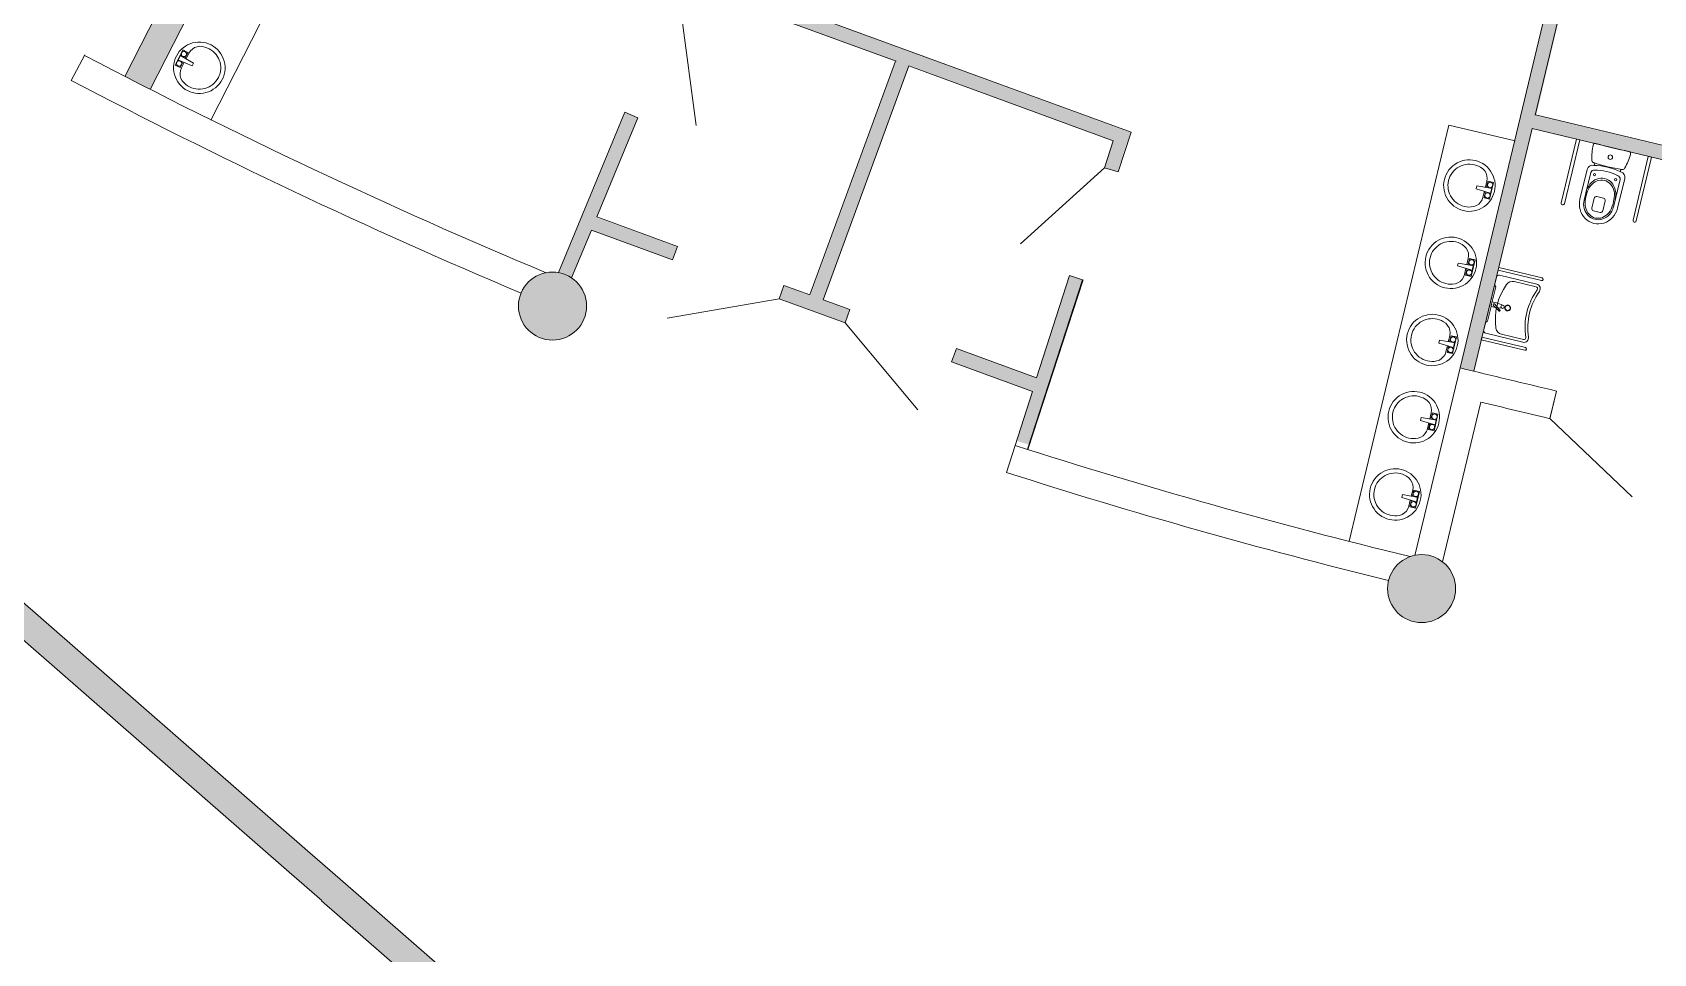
# Model space of a CAD drawing. Header units: millimetres. Extents: x 72919 to 485785, y -53256 to 338519.
# Drawn here: x 197379 to 211670, y 51275 to 59395 of the extents above; entities that cross this region are included whole.
import ezdxf

# ---------------------------------------------------------------- set-up
doc = ezdxf.new("R2010")
doc.units = ezdxf.units.MM
doc.linetypes.add('CONTI', pattern=[0])
doc.layers.add('1', color=7, linetype='Continuous')
for name, color, linetype, lineweight in [('door', 177, 'Continuous', 9), ('equipments', 137, 'CONTI', 20), ('wall', 5, 'Continuous', 40)]:
    doc.layers.add(name, color=color, linetype=linetype, lineweight=lineweight)

# ---------------------------------------------------------------- blocks, each defined once
blk = doc.blocks.new('лоплпр')
at = {"lineweight": 5}
for p, q in [((641136, -528856), (641136, -528587)), ((641174, -528856), (641174, -528607)), ((641439, -528856), (641439, -528607)), ((641477, -528856), (641477, -528587)), ((641184, -528841), (641184, -528792)), ((641256, -528820), (641256, -528909)), ((641276, -528800), (641336, -528800)), ((641356, -528820), (641356, -528909)), ((641429, -528841), (641429, -528792)), ((641276, -528929), (641336, -528929))]:
    blk.add_line(p, q, dxfattribs=at)
for centre, radius in [((641310, -528435), 20), ((641210, -528616), 10), ((641403, -528616), 10)]:
    blk.add_circle(centre, radius, dxfattribs=at)
for centre, radius, start, end in [((641157, -528366), 20, 90, 180), ((641680, -528349), 543, 181.7952, 195.6972), ((641307, -525173), 3177, 267.2936, 272.7064), ((641457, -528366), 20, 360, 90), ((640934, -528349), 543, 344.3028, 358.2048), ((641184, -528587), 47.9, 90, 180), ((641181, -528493), 23.8, 188.4665, 261.5335), ((641204, -528607), 30, 90, 180), ((641307, -527206), 1316, 264.3322, 275.6678), ((641179, -528528), 12.2, 294.6125, 97.3648), ((641307, -529094), 568, 77.4826, 102.5151), ((641306, -528972), 408, 75.0887, 104.9113), ((641409, -528607), 30, 360, 90), ((641436, -528529), 12.3, 83.2271, 242.2728), ((641429, -528587), 47.9, 360, 89.1847), ((641434, -528493), 23.8, 278.4665, 351.5335), ((641276, -528820), 20, 90, 180), ((641276, -528909), 20, 180, 270), ((641336, -528820), 20, 360, 90), ((641336, -528909), 20, 270, 360)]:
    blk.add_arc(centre, radius, start, end, dxfattribs=at)
for centre, major_axis, ratio, start_param, end_param in [((641306, -528787), (0, 158), 0.838996, 4.712389, 7.853982), ((641306, -528792), (0, 146), 0.838114, 4.712389, 7.853982), ((641306, -528856), (0, 180), 0.945693, 1.570796, 4.712389), ((641306, -528856), (0, 143), 0.925942, 1.570796, 4.712389), ((641306, -528841), (0, 146), 0.838114, 1.570796, 4.712389), ((641306, -528787), (-40, 148), 0.876351, 4.481722, 4.481728), ((641306, -528787), (-40, 148), 0.876351, 4.481722, 4.481728)]:
    blk.add_ellipse(centre, major_axis=major_axis, ratio=ratio, start_param=start_param, end_param=end_param, dxfattribs=at)
blk = doc.blocks.new('ggh')
at = {"layer": 'equipments'}
for p, q in [((461606, -1989394), (462184, -1989394)), ((461606, -1989394), (461606, -1989424)), ((461606, -1989424), (462184, -1989424)), ((461606, -1990046), (462184, -1990046)), ((461606, -1990046), (461606, -1990076)), ((461606, -1990076), (462184, -1990076))]:
    blk.add_line(p, q, dxfattribs=at)
for centre in [(462184, -1989409), (462184, -1990061)]:
    blk.add_arc(centre, 15, 269.9956, 89.9958, dxfattribs=at)
at = {"layer": 'equipments', "extrusion": (-1.58688e-19, -9.13867e-20, -1), "xscale": -1, "zscale": -1, "rotation": 270.061077553257}
blk.add_blockref('лоплпр', (67427, -2630494), dxfattribs=at)
blk = doc.blocks.new('sssw')
at = {"layer": 'equipments'}
for p, q in [((462962, -1992339), (462962, -1991902)), ((462976, -1991889), (462976, -1991889)), ((462989, -1992339), (462989, -1991902)), ((463034, -1992312), (463034, -1991938)), ((463061, -1992159), (463061, -1991938)), ((463592, -1992159), (463592, -1991938)), ((463619, -1992312), (463619, -1991938)), ((463664, -1992339), (463664, -1991902)), ((463678, -1991889), (463678, -1991889)), ((463691, -1992339), (463691, -1991902)), ((463154, -1992323), (463137, -1992339)), ((463302, -1992323), (463154, -1992323)), ((463327, -1992323), (463302, -1992323)), ((463303, -1992279), (463311, -1992212)), ((463303, -1992323), (463303, -1992279)), ((463319, -1992294), (463367, -1992230)), ((463327, -1992323), (463351, -1992323)), ((463334, -1992304), (463376, -1992236)), ((463352, -1992279), (463343, -1992212)), ((463351, -1992323), (463500, -1992323)), ((463352, -1992323), (463352, -1992279)), ((463500, -1992323), (463517, -1992339)), ((462962, -1992339), (462989, -1992339)), ((463061, -1992339), (463592, -1992339)), ((463664, -1992339), (463691, -1992339))]:
    blk.add_line(p, q, dxfattribs=at)
blk.add_circle((463327, -1992212), 16, dxfattribs=at)
for centre, radius, start, end in [((462976, -1991902), 13.5, 89.9968, 179.9968), ((462976, -1991902), 13.5, 359.9968, 89.9968), ((463079, -1991938), 45, 67.9129, 179.9968), ((463079, -1991938), 18, 67.9129, 179.9968), ((463327, -1991328), 640, 247.9129, 292.0816), ((463327, -1991328), 613, 247.9129, 292.0816), ((463574, -1991938), 45, 359.9968, 112.0816), ((463574, -1991938), 18, 359.9968, 112.0816), ((463678, -1991902), 13.5, 89.9986, 179.9986), ((463678, -1991902), 13.5, 359.9986, 89.9986), ((463133, -1992159), 72, 179.9968, 248.3403), ((463327, -1992161), 28.8, 89.9973, 269.9973), ((463327, -1992161), 24.3, 89.9973, 269.9973), ((463327, -1992161), 28.8, 269.9973, 89.9973), ((463327, -1992161), 24.3, 269.9973, 89.9973), ((463520, -1992159), 72, 291.6533, 359.9968), ((463061, -1992312), 27, 179.9968, 269.9973), ((463327, -1991672), 596, 248.3403, 291.6533), ((463327, -1992299), 9.04, 135.0691, 336.5993), ((463371, -1992233), 5.4, 325.4917, 146.2756), ((463592, -1992312), 27, 269.9973, 359.9968)]:
    blk.add_arc(centre, radius, start, end, dxfattribs=at)
blk = doc.blocks.new('су мгн и р')
at = {"layer": 'equipments', "xscale": -1}
blk.add_blockref('ggh', (-3105578, 611029), dxfattribs=at)
at = {"layer": 'equipments', "xscale": -0.9, "yscale": 0.9, "zscale": 0.9}
blk.add_blockref('sssw', (-3151778, 413656), dxfattribs=at)
blk = doc.blocks.new('U2B-U116')
at = {"lineweight": 0, "ltscale": 10, "flags": 128}
for points in [[(1.38, 1.82), (1.18, 1.96), (0.97, 2.07), (0.75, 2.16), (0.52, 2.23), (0.28, 2.27), (0.04, 2.29), (-0.2, 2.28), (-0.44, 2.24), (-0.67, 2.19), (-0.89, 2.1), (-1.11, 2), (-1.31, 1.87), (-1.5, 1.73), (-1.67, 1.56), (-1.82, 1.38), (-1.96, 1.18), (-2.07, 0.97), (-2.16, 0.75), (-2.23, 0.52), (-2.27, 0.28), (-2.29, 0.04), (-2.28, -0.2), (-2.24, -0.44), (-2.19, -0.67), (-2.1, -0.89), (-2, -1.11), (-1.87, -1.31), (-1.73, -1.5), (-1.56, -1.67), (-1.38, -1.82), (-1.18, -1.96), (-0.97, -2.07), (-0.75, -2.16), (-0.52, -2.23), (-0.28, -2.27), (-0.04, -2.29), (0.2, -2.28), (0.44, -2.24), (0.67, -2.19), (0.89, -2.1), (1.11, -2), (1.31, -1.87), (1.5, -1.73), (1.67, -1.56), (1.82, -1.38), (1.96, -1.18), (2.07, -0.97), (2.16, -0.75), (2.23, -0.52), (2.27, -0.28), (2.29, -0.04), (2.28, 0.2), (2.24, 0.44), (2.19, 0.67), (2.1, 0.89), (2, 1.11), (1.87, 1.31), (1.73, 1.5), (1.56, 1.67), (1.38, 1.82)], [(0.99, -1.64), (0.95, -1.61), (0.93, -1.56), (0.91, -1.52), (0.9, -1.47), (0.9, -1.42), (0.91, -1.37), (0.93, -1.33), (0.96, -1.29), (1, -1.25), (1.04, -1.23), (1.09, -1.22), (1.14, -1.21), (1.19, -1.22), (1.23, -1.23), (1.28, -1.26), (1.31, -1.29), (1.34, -1.33), (1.36, -1.38), (1.37, -1.43), (1.37, -1.48), (1.36, -1.53), (1.34, -1.57), (1.31, -1.61), (1.27, -1.64), (1.23, -1.67), (1.18, -1.68), (1.13, -1.69), (1.08, -1.68), (1.03, -1.66), (0.99, -1.64)], [(1.85, -0.5), (1.81, -0.48), (1.76, -0.46), (1.71, -0.45), (1.66, -0.46), (1.61, -0.47), (1.57, -0.5), (1.53, -0.53), (1.5, -0.57), (1.48, -0.61), (1.47, -0.66), (1.47, -0.71), (1.48, -0.76), (1.5, -0.81), (1.52, -0.85), (1.56, -0.88), (1.6, -0.91), (1.65, -0.92), (1.7, -0.93), (1.75, -0.93), (1.8, -0.91), (1.84, -0.89), (1.88, -0.85), (1.91, -0.82), (1.93, -0.77), (1.94, -0.72), (1.94, -0.67), (1.93, -0.62), (1.91, -0.58), (1.88, -0.54), (1.85, -0.5)]]:
    blk.add_lwpolyline(points, close=True, dxfattribs=at)
for points in [[(-1.39, 1.3), (-1.25, 1.44), (-1.09, 1.56), (-0.92, 1.67), (-0.74, 1.75), (-0.56, 1.82), (-0.36, 1.87), (-0.17, 1.9), (0.03, 1.9), (0.23, 1.89), (0.43, 1.86), (0.62, 1.8), (0.81, 1.73), (0.98, 1.63), (1.15, 1.52), (1.3, 1.39), (1.44, 1.25)], [(-1.63, 0.98), (-1.73, 0.81), (-1.8, 0.62), (-1.86, 0.43), (-1.89, 0.23), (-1.9, 0.03), (-1.9, -0.17), (-1.87, -0.36), (-1.82, -0.56), (-1.75, -0.74), (-1.67, -0.92), (-1.56, -1.09), (-1.44, -1.25), (-1.3, -1.39), (-1.15, -1.52), (-0.98, -1.63), (-0.81, -1.73)], [(-1.52, 1.15), (-1.63, 0.98)], [(-1.52, 1.15), (-1.39, 1.3)], [(1.44, 1.25), (1.56, 1.09), (1.69, 0.88), (1.77, 0.65), (1.8, 0.41), (1.77, 0.17), (1.7, -0.06), (1.57, -0.27), (1.24, -0.71)], [(-0.81, -1.73), (-0.62, -1.8), (-0.39, -1.87), (-0.14, -1.88), (0.1, -1.84), (0.32, -1.75), (0.52, -1.62), (0.69, -1.44), (1.02, -1)], [(0.43, -0.49), (0.59, -0.28)], [(1.37, -1.3), (0.43, -0.49)], [(1.62, -0.96), (0.59, -0.28)], [(1.16, -1.83), (0.76, -1.53), (1.1, -1.07)], [(1.16, -1.83), (2.08, -0.62)], [(2.08, -0.62), (1.68, -0.31), (1.33, -0.77)], [(1.37, -1.3), (1.46, -1.37), (1.72, -1.03)], [(1.62, -0.96), (1.72, -1.03)]]:
    blk.add_lwpolyline(points, dxfattribs=at)
blk = doc.blocks.new('U2B-U122')
at = {"lineweight": 0, "ltscale": 10, "flags": 128}
for points in [[(1.38, 1.82), (1.18, 1.96), (0.97, 2.07), (0.75, 2.16), (0.52, 2.23), (0.28, 2.27), (0.04, 2.29), (-0.2, 2.28), (-0.44, 2.24), (-0.67, 2.19), (-0.89, 2.1), (-1.11, 2), (-1.31, 1.87), (-1.5, 1.73), (-1.67, 1.56), (-1.82, 1.38), (-1.96, 1.18), (-2.07, 0.97), (-2.16, 0.75), (-2.23, 0.52), (-2.27, 0.28), (-2.29, 0.04), (-2.28, -0.2), (-2.24, -0.44), (-2.19, -0.67), (-2.1, -0.89), (-2, -1.11), (-1.87, -1.31), (-1.73, -1.5), (-1.56, -1.67), (-1.38, -1.82), (-1.18, -1.96), (-0.97, -2.07), (-0.75, -2.16), (-0.52, -2.23), (-0.28, -2.27), (-0.04, -2.29), (0.2, -2.28), (0.44, -2.24), (0.67, -2.19), (0.89, -2.1), (1.11, -2), (1.31, -1.87), (1.5, -1.73), (1.67, -1.56), (1.82, -1.38), (1.96, -1.18), (2.07, -0.97), (2.16, -0.75), (2.23, -0.52), (2.27, -0.28), (2.29, -0.04), (2.28, 0.2), (2.24, 0.44), (2.19, 0.67), (2.1, 0.89), (2, 1.11), (1.87, 1.31), (1.73, 1.5), (1.56, 1.67), (1.38, 1.82)], [(0.99, -1.64), (0.95, -1.61), (0.93, -1.56), (0.91, -1.52), (0.9, -1.47), (0.9, -1.42), (0.91, -1.37), (0.93, -1.33), (0.96, -1.29), (1, -1.25), (1.04, -1.23), (1.09, -1.22), (1.14, -1.21), (1.19, -1.22), (1.23, -1.23), (1.28, -1.26), (1.31, -1.29), (1.34, -1.33), (1.36, -1.38), (1.37, -1.43), (1.37, -1.48), (1.36, -1.53), (1.34, -1.57), (1.31, -1.61), (1.27, -1.64), (1.23, -1.67), (1.18, -1.68), (1.13, -1.69), (1.08, -1.68), (1.03, -1.66), (0.99, -1.64)], [(1.85, -0.5), (1.81, -0.48), (1.76, -0.46), (1.71, -0.45), (1.66, -0.46), (1.61, -0.47), (1.57, -0.5), (1.53, -0.53), (1.5, -0.57), (1.48, -0.61), (1.47, -0.66), (1.47, -0.71), (1.48, -0.76), (1.5, -0.81), (1.52, -0.85), (1.56, -0.88), (1.6, -0.91), (1.65, -0.92), (1.7, -0.93), (1.75, -0.93), (1.8, -0.91), (1.84, -0.89), (1.88, -0.85), (1.91, -0.82), (1.93, -0.77), (1.94, -0.72), (1.94, -0.67), (1.93, -0.62), (1.91, -0.58), (1.88, -0.54), (1.85, -0.5)]]:
    blk.add_lwpolyline(points, close=True, dxfattribs=at)
for points in [[(-1.39, 1.3), (-1.25, 1.44), (-1.09, 1.56), (-0.92, 1.67), (-0.74, 1.75), (-0.56, 1.82), (-0.36, 1.87), (-0.17, 1.9), (0.03, 1.9), (0.23, 1.89), (0.43, 1.86), (0.62, 1.8), (0.81, 1.73), (0.98, 1.63), (1.15, 1.52), (1.3, 1.39), (1.44, 1.25)], [(-1.63, 0.98), (-1.73, 0.81), (-1.8, 0.62), (-1.86, 0.43), (-1.89, 0.23), (-1.9, 0.03), (-1.9, -0.17), (-1.87, -0.36), (-1.82, -0.56), (-1.75, -0.74), (-1.67, -0.92), (-1.56, -1.09), (-1.44, -1.25), (-1.3, -1.39), (-1.15, -1.52), (-0.98, -1.63), (-0.81, -1.73)], [(-1.52, 1.15), (-1.63, 0.98)], [(-1.52, 1.15), (-1.39, 1.3)], [(1.44, 1.25), (1.56, 1.09), (1.69, 0.88), (1.77, 0.65), (1.8, 0.41), (1.77, 0.17), (1.7, -0.06), (1.57, -0.27), (1.24, -0.71)], [(-0.81, -1.73), (-0.62, -1.8), (-0.39, -1.87), (-0.14, -1.88), (0.1, -1.84), (0.32, -1.75), (0.52, -1.62), (0.69, -1.44), (1.02, -1)], [(0.43, -0.49), (0.59, -0.28)], [(1.37, -1.3), (0.43, -0.49)], [(1.62, -0.96), (0.59, -0.28)], [(1.16, -1.83), (0.76, -1.53), (1.1, -1.07)], [(1.16, -1.83), (2.08, -0.62)], [(2.08, -0.62), (1.68, -0.31), (1.33, -0.77)], [(1.37, -1.3), (1.46, -1.37), (1.72, -1.03)], [(1.62, -0.96), (1.72, -1.03)]]:
    blk.add_lwpolyline(points, dxfattribs=at)
blk = doc.blocks.new('U2B-U116-1')
at = {"lineweight": 0, "ltscale": 10, "flags": 128}
for points in [[(1.38, 1.82), (1.18, 1.96), (0.97, 2.07), (0.75, 2.16), (0.52, 2.23), (0.28, 2.27), (0.04, 2.29), (-0.2, 2.28), (-0.44, 2.24), (-0.67, 2.19), (-0.89, 2.1), (-1.11, 2), (-1.31, 1.87), (-1.5, 1.73), (-1.67, 1.56), (-1.82, 1.38), (-1.96, 1.18), (-2.07, 0.97), (-2.16, 0.75), (-2.23, 0.52), (-2.27, 0.28), (-2.29, 0.04), (-2.28, -0.2), (-2.24, -0.44), (-2.19, -0.67), (-2.1, -0.89), (-2, -1.11), (-1.87, -1.31), (-1.73, -1.5), (-1.56, -1.67), (-1.38, -1.82), (-1.18, -1.96), (-0.97, -2.07), (-0.75, -2.16), (-0.52, -2.23), (-0.28, -2.27), (-0.04, -2.29), (0.2, -2.28), (0.44, -2.24), (0.67, -2.19), (0.89, -2.1), (1.11, -2), (1.31, -1.87), (1.5, -1.73), (1.67, -1.56), (1.82, -1.38), (1.96, -1.18), (2.07, -0.97), (2.16, -0.75), (2.23, -0.52), (2.27, -0.28), (2.29, -0.04), (2.28, 0.2), (2.24, 0.44), (2.19, 0.67), (2.1, 0.89), (2, 1.11), (1.87, 1.31), (1.73, 1.5), (1.56, 1.67), (1.38, 1.82)], [(0.99, -1.64), (0.95, -1.61), (0.93, -1.56), (0.91, -1.52), (0.9, -1.47), (0.9, -1.42), (0.91, -1.37), (0.93, -1.33), (0.96, -1.29), (1, -1.25), (1.04, -1.23), (1.09, -1.22), (1.14, -1.21), (1.19, -1.22), (1.23, -1.23), (1.28, -1.26), (1.31, -1.29), (1.34, -1.33), (1.36, -1.38), (1.37, -1.43), (1.37, -1.48), (1.36, -1.53), (1.34, -1.57), (1.31, -1.61), (1.27, -1.64), (1.23, -1.67), (1.18, -1.68), (1.13, -1.69), (1.08, -1.68), (1.03, -1.66), (0.99, -1.64)], [(1.85, -0.5), (1.81, -0.48), (1.76, -0.46), (1.71, -0.45), (1.66, -0.46), (1.61, -0.47), (1.57, -0.5), (1.53, -0.53), (1.5, -0.57), (1.48, -0.61), (1.47, -0.66), (1.47, -0.71), (1.48, -0.76), (1.5, -0.81), (1.52, -0.85), (1.56, -0.88), (1.6, -0.91), (1.65, -0.92), (1.7, -0.93), (1.75, -0.93), (1.8, -0.91), (1.84, -0.89), (1.88, -0.85), (1.91, -0.82), (1.93, -0.77), (1.94, -0.72), (1.94, -0.67), (1.93, -0.62), (1.91, -0.58), (1.88, -0.54), (1.85, -0.5)]]:
    blk.add_lwpolyline(points, close=True, dxfattribs=at)
for points in [[(-1.39, 1.3), (-1.25, 1.44), (-1.09, 1.56), (-0.92, 1.67), (-0.74, 1.75), (-0.56, 1.82), (-0.36, 1.87), (-0.17, 1.9), (0.03, 1.9), (0.23, 1.89), (0.43, 1.86), (0.62, 1.8), (0.81, 1.73), (0.98, 1.63), (1.15, 1.52), (1.3, 1.39), (1.44, 1.25)], [(-1.63, 0.98), (-1.73, 0.81), (-1.8, 0.62), (-1.86, 0.43), (-1.89, 0.23), (-1.9, 0.03), (-1.9, -0.17), (-1.87, -0.36), (-1.82, -0.56), (-1.75, -0.74), (-1.67, -0.92), (-1.56, -1.09), (-1.44, -1.25), (-1.3, -1.39), (-1.15, -1.52), (-0.98, -1.63), (-0.81, -1.73)], [(-1.52, 1.15), (-1.63, 0.98)], [(-1.52, 1.15), (-1.39, 1.3)], [(1.44, 1.25), (1.56, 1.09), (1.69, 0.88), (1.77, 0.65), (1.8, 0.41), (1.77, 0.17), (1.7, -0.06), (1.57, -0.27), (1.24, -0.71)], [(-0.81, -1.73), (-0.62, -1.8), (-0.39, -1.87), (-0.14, -1.88), (0.1, -1.84), (0.32, -1.75), (0.52, -1.62), (0.69, -1.44), (1.02, -1)], [(0.43, -0.49), (0.59, -0.28)], [(1.37, -1.3), (0.43, -0.49)], [(1.62, -0.96), (0.59, -0.28)], [(1.16, -1.83), (0.76, -1.53), (1.1, -1.07)], [(1.16, -1.83), (2.08, -0.62)], [(2.08, -0.62), (1.68, -0.31), (1.33, -0.77)], [(1.37, -1.3), (1.46, -1.37), (1.72, -1.03)], [(1.62, -0.96), (1.72, -1.03)]]:
    blk.add_lwpolyline(points, dxfattribs=at)
blk = doc.blocks.new('U2B-U116-2')
at = {"lineweight": 0, "ltscale": 10, "flags": 128}
for points in [[(1.38, 1.82), (1.18, 1.96), (0.97, 2.07), (0.75, 2.16), (0.52, 2.23), (0.28, 2.27), (0.04, 2.29), (-0.2, 2.28), (-0.44, 2.24), (-0.67, 2.19), (-0.89, 2.1), (-1.11, 2), (-1.31, 1.87), (-1.5, 1.73), (-1.67, 1.56), (-1.82, 1.38), (-1.96, 1.18), (-2.07, 0.97), (-2.16, 0.75), (-2.23, 0.52), (-2.27, 0.28), (-2.29, 0.04), (-2.28, -0.2), (-2.24, -0.44), (-2.19, -0.67), (-2.1, -0.89), (-2, -1.11), (-1.87, -1.31), (-1.73, -1.5), (-1.56, -1.67), (-1.38, -1.82), (-1.18, -1.96), (-0.97, -2.07), (-0.75, -2.16), (-0.52, -2.23), (-0.28, -2.27), (-0.04, -2.29), (0.2, -2.28), (0.44, -2.24), (0.67, -2.19), (0.89, -2.1), (1.11, -2), (1.31, -1.87), (1.5, -1.73), (1.67, -1.56), (1.82, -1.38), (1.96, -1.18), (2.07, -0.97), (2.16, -0.75), (2.23, -0.52), (2.27, -0.28), (2.29, -0.04), (2.28, 0.2), (2.24, 0.44), (2.19, 0.67), (2.1, 0.89), (2, 1.11), (1.87, 1.31), (1.73, 1.5), (1.56, 1.67), (1.38, 1.82)], [(0.99, -1.64), (0.95, -1.61), (0.93, -1.56), (0.91, -1.52), (0.9, -1.47), (0.9, -1.42), (0.91, -1.37), (0.93, -1.33), (0.96, -1.29), (1, -1.25), (1.04, -1.23), (1.09, -1.22), (1.14, -1.21), (1.19, -1.22), (1.23, -1.23), (1.28, -1.26), (1.31, -1.29), (1.34, -1.33), (1.36, -1.38), (1.37, -1.43), (1.37, -1.48), (1.36, -1.53), (1.34, -1.57), (1.31, -1.61), (1.27, -1.64), (1.23, -1.67), (1.18, -1.68), (1.13, -1.69), (1.08, -1.68), (1.03, -1.66), (0.99, -1.64)], [(1.85, -0.5), (1.81, -0.48), (1.76, -0.46), (1.71, -0.45), (1.66, -0.46), (1.61, -0.47), (1.57, -0.5), (1.53, -0.53), (1.5, -0.57), (1.48, -0.61), (1.47, -0.66), (1.47, -0.71), (1.48, -0.76), (1.5, -0.81), (1.52, -0.85), (1.56, -0.88), (1.6, -0.91), (1.65, -0.92), (1.7, -0.93), (1.75, -0.93), (1.8, -0.91), (1.84, -0.89), (1.88, -0.85), (1.91, -0.82), (1.93, -0.77), (1.94, -0.72), (1.94, -0.67), (1.93, -0.62), (1.91, -0.58), (1.88, -0.54), (1.85, -0.5)]]:
    blk.add_lwpolyline(points, close=True, dxfattribs=at)
for points in [[(-1.39, 1.3), (-1.25, 1.44), (-1.09, 1.56), (-0.92, 1.67), (-0.74, 1.75), (-0.56, 1.82), (-0.36, 1.87), (-0.17, 1.9), (0.03, 1.9), (0.23, 1.89), (0.43, 1.86), (0.62, 1.8), (0.81, 1.73), (0.98, 1.63), (1.15, 1.52), (1.3, 1.39), (1.44, 1.25)], [(-1.63, 0.98), (-1.73, 0.81), (-1.8, 0.62), (-1.86, 0.43), (-1.89, 0.23), (-1.9, 0.03), (-1.9, -0.17), (-1.87, -0.36), (-1.82, -0.56), (-1.75, -0.74), (-1.67, -0.92), (-1.56, -1.09), (-1.44, -1.25), (-1.3, -1.39), (-1.15, -1.52), (-0.98, -1.63), (-0.81, -1.73)], [(-1.52, 1.15), (-1.63, 0.98)], [(-1.52, 1.15), (-1.39, 1.3)], [(1.44, 1.25), (1.56, 1.09), (1.69, 0.88), (1.77, 0.65), (1.8, 0.41), (1.77, 0.17), (1.7, -0.06), (1.57, -0.27), (1.24, -0.71)], [(-0.81, -1.73), (-0.62, -1.8), (-0.39, -1.87), (-0.14, -1.88), (0.1, -1.84), (0.32, -1.75), (0.52, -1.62), (0.69, -1.44), (1.02, -1)], [(0.43, -0.49), (0.59, -0.28)], [(1.37, -1.3), (0.43, -0.49)], [(1.62, -0.96), (0.59, -0.28)], [(1.16, -1.83), (0.76, -1.53), (1.1, -1.07)], [(1.16, -1.83), (2.08, -0.62)], [(2.08, -0.62), (1.68, -0.31), (1.33, -0.77)], [(1.37, -1.3), (1.46, -1.37), (1.72, -1.03)], [(1.62, -0.96), (1.72, -1.03)]]:
    blk.add_lwpolyline(points, dxfattribs=at)
blk = doc.blocks.new('U2B-U116-3')
at = {"lineweight": 0, "ltscale": 10, "flags": 128}
for points in [[(1.38, 1.82), (1.18, 1.96), (0.97, 2.07), (0.75, 2.16), (0.52, 2.23), (0.28, 2.27), (0.04, 2.29), (-0.2, 2.28), (-0.44, 2.24), (-0.67, 2.19), (-0.89, 2.1), (-1.11, 2), (-1.31, 1.87), (-1.5, 1.73), (-1.67, 1.56), (-1.82, 1.38), (-1.96, 1.18), (-2.07, 0.97), (-2.16, 0.75), (-2.23, 0.52), (-2.27, 0.28), (-2.29, 0.04), (-2.28, -0.2), (-2.24, -0.44), (-2.19, -0.67), (-2.1, -0.89), (-2, -1.11), (-1.87, -1.31), (-1.73, -1.5), (-1.56, -1.67), (-1.38, -1.82), (-1.18, -1.96), (-0.97, -2.07), (-0.75, -2.16), (-0.52, -2.23), (-0.28, -2.27), (-0.04, -2.29), (0.2, -2.28), (0.44, -2.24), (0.67, -2.19), (0.89, -2.1), (1.11, -2), (1.31, -1.87), (1.5, -1.73), (1.67, -1.56), (1.82, -1.38), (1.96, -1.18), (2.07, -0.97), (2.16, -0.75), (2.23, -0.52), (2.27, -0.28), (2.29, -0.04), (2.28, 0.2), (2.24, 0.44), (2.19, 0.67), (2.1, 0.89), (2, 1.11), (1.87, 1.31), (1.73, 1.5), (1.56, 1.67), (1.38, 1.82)], [(0.99, -1.64), (0.95, -1.61), (0.93, -1.56), (0.91, -1.52), (0.9, -1.47), (0.9, -1.42), (0.91, -1.37), (0.93, -1.33), (0.96, -1.29), (1, -1.25), (1.04, -1.23), (1.09, -1.22), (1.14, -1.21), (1.19, -1.22), (1.23, -1.23), (1.28, -1.26), (1.31, -1.29), (1.34, -1.33), (1.36, -1.38), (1.37, -1.43), (1.37, -1.48), (1.36, -1.53), (1.34, -1.57), (1.31, -1.61), (1.27, -1.64), (1.23, -1.67), (1.18, -1.68), (1.13, -1.69), (1.08, -1.68), (1.03, -1.66), (0.99, -1.64)], [(1.85, -0.5), (1.81, -0.48), (1.76, -0.46), (1.71, -0.45), (1.66, -0.46), (1.61, -0.47), (1.57, -0.5), (1.53, -0.53), (1.5, -0.57), (1.48, -0.61), (1.47, -0.66), (1.47, -0.71), (1.48, -0.76), (1.5, -0.81), (1.52, -0.85), (1.56, -0.88), (1.6, -0.91), (1.65, -0.92), (1.7, -0.93), (1.75, -0.93), (1.8, -0.91), (1.84, -0.89), (1.88, -0.85), (1.91, -0.82), (1.93, -0.77), (1.94, -0.72), (1.94, -0.67), (1.93, -0.62), (1.91, -0.58), (1.88, -0.54), (1.85, -0.5)]]:
    blk.add_lwpolyline(points, close=True, dxfattribs=at)
for points in [[(-1.39, 1.3), (-1.25, 1.44), (-1.09, 1.56), (-0.92, 1.67), (-0.74, 1.75), (-0.56, 1.82), (-0.36, 1.87), (-0.17, 1.9), (0.03, 1.9), (0.23, 1.89), (0.43, 1.86), (0.62, 1.8), (0.81, 1.73), (0.98, 1.63), (1.15, 1.52), (1.3, 1.39), (1.44, 1.25)], [(-1.63, 0.98), (-1.73, 0.81), (-1.8, 0.62), (-1.86, 0.43), (-1.89, 0.23), (-1.9, 0.03), (-1.9, -0.17), (-1.87, -0.36), (-1.82, -0.56), (-1.75, -0.74), (-1.67, -0.92), (-1.56, -1.09), (-1.44, -1.25), (-1.3, -1.39), (-1.15, -1.52), (-0.98, -1.63), (-0.81, -1.73)], [(-1.52, 1.15), (-1.63, 0.98)], [(-1.52, 1.15), (-1.39, 1.3)], [(1.44, 1.25), (1.56, 1.09), (1.69, 0.88), (1.77, 0.65), (1.8, 0.41), (1.77, 0.17), (1.7, -0.06), (1.57, -0.27), (1.24, -0.71)], [(-0.81, -1.73), (-0.62, -1.8), (-0.39, -1.87), (-0.14, -1.88), (0.1, -1.84), (0.32, -1.75), (0.52, -1.62), (0.69, -1.44), (1.02, -1)], [(0.43, -0.49), (0.59, -0.28)], [(1.37, -1.3), (0.43, -0.49)], [(1.62, -0.96), (0.59, -0.28)], [(1.16, -1.83), (0.76, -1.53), (1.1, -1.07)], [(1.16, -1.83), (2.08, -0.62)], [(2.08, -0.62), (1.68, -0.31), (1.33, -0.77)], [(1.37, -1.3), (1.46, -1.37), (1.72, -1.03)], [(1.62, -0.96), (1.72, -1.03)]]:
    blk.add_lwpolyline(points, dxfattribs=at)
blk = doc.blocks.new('U2B-U116-4')
at = {"lineweight": 0, "ltscale": 10, "flags": 128}
for points in [[(1.38, 1.82), (1.18, 1.96), (0.97, 2.07), (0.75, 2.16), (0.52, 2.23), (0.28, 2.27), (0.04, 2.29), (-0.2, 2.28), (-0.44, 2.24), (-0.67, 2.19), (-0.89, 2.1), (-1.11, 2), (-1.31, 1.87), (-1.5, 1.73), (-1.67, 1.56), (-1.82, 1.38), (-1.96, 1.18), (-2.07, 0.97), (-2.16, 0.75), (-2.23, 0.52), (-2.27, 0.28), (-2.29, 0.04), (-2.28, -0.2), (-2.24, -0.44), (-2.19, -0.67), (-2.1, -0.89), (-2, -1.11), (-1.87, -1.31), (-1.73, -1.5), (-1.56, -1.67), (-1.38, -1.82), (-1.18, -1.96), (-0.97, -2.07), (-0.75, -2.16), (-0.52, -2.23), (-0.28, -2.27), (-0.04, -2.29), (0.2, -2.28), (0.44, -2.24), (0.67, -2.19), (0.89, -2.1), (1.11, -2), (1.31, -1.87), (1.5, -1.73), (1.67, -1.56), (1.82, -1.38), (1.96, -1.18), (2.07, -0.97), (2.16, -0.75), (2.23, -0.52), (2.27, -0.28), (2.29, -0.04), (2.28, 0.2), (2.24, 0.44), (2.19, 0.67), (2.1, 0.89), (2, 1.11), (1.87, 1.31), (1.73, 1.5), (1.56, 1.67), (1.38, 1.82)], [(0.99, -1.64), (0.95, -1.61), (0.93, -1.56), (0.91, -1.52), (0.9, -1.47), (0.9, -1.42), (0.91, -1.37), (0.93, -1.33), (0.96, -1.29), (1, -1.25), (1.04, -1.23), (1.09, -1.22), (1.14, -1.21), (1.19, -1.22), (1.23, -1.23), (1.28, -1.26), (1.31, -1.29), (1.34, -1.33), (1.36, -1.38), (1.37, -1.43), (1.37, -1.48), (1.36, -1.53), (1.34, -1.57), (1.31, -1.61), (1.27, -1.64), (1.23, -1.67), (1.18, -1.68), (1.13, -1.69), (1.08, -1.68), (1.03, -1.66), (0.99, -1.64)], [(1.85, -0.5), (1.81, -0.48), (1.76, -0.46), (1.71, -0.45), (1.66, -0.46), (1.61, -0.47), (1.57, -0.5), (1.53, -0.53), (1.5, -0.57), (1.48, -0.61), (1.47, -0.66), (1.47, -0.71), (1.48, -0.76), (1.5, -0.81), (1.52, -0.85), (1.56, -0.88), (1.6, -0.91), (1.65, -0.92), (1.7, -0.93), (1.75, -0.93), (1.8, -0.91), (1.84, -0.89), (1.88, -0.85), (1.91, -0.82), (1.93, -0.77), (1.94, -0.72), (1.94, -0.67), (1.93, -0.62), (1.91, -0.58), (1.88, -0.54), (1.85, -0.5)]]:
    blk.add_lwpolyline(points, close=True, dxfattribs=at)
for points in [[(-1.39, 1.3), (-1.25, 1.44), (-1.09, 1.56), (-0.92, 1.67), (-0.74, 1.75), (-0.56, 1.82), (-0.36, 1.87), (-0.17, 1.9), (0.03, 1.9), (0.23, 1.89), (0.43, 1.86), (0.62, 1.8), (0.81, 1.73), (0.98, 1.63), (1.15, 1.52), (1.3, 1.39), (1.44, 1.25)], [(-1.63, 0.98), (-1.73, 0.81), (-1.8, 0.62), (-1.86, 0.43), (-1.89, 0.23), (-1.9, 0.03), (-1.9, -0.17), (-1.87, -0.36), (-1.82, -0.56), (-1.75, -0.74), (-1.67, -0.92), (-1.56, -1.09), (-1.44, -1.25), (-1.3, -1.39), (-1.15, -1.52), (-0.98, -1.63), (-0.81, -1.73)], [(-1.52, 1.15), (-1.63, 0.98)], [(-1.52, 1.15), (-1.39, 1.3)], [(1.44, 1.25), (1.56, 1.09), (1.69, 0.88), (1.77, 0.65), (1.8, 0.41), (1.77, 0.17), (1.7, -0.06), (1.57, -0.27), (1.24, -0.71)], [(-0.81, -1.73), (-0.62, -1.8), (-0.39, -1.87), (-0.14, -1.88), (0.1, -1.84), (0.32, -1.75), (0.52, -1.62), (0.69, -1.44), (1.02, -1)], [(0.43, -0.49), (0.59, -0.28)], [(1.37, -1.3), (0.43, -0.49)], [(1.62, -0.96), (0.59, -0.28)], [(1.16, -1.83), (0.76, -1.53), (1.1, -1.07)], [(1.16, -1.83), (2.08, -0.62)], [(2.08, -0.62), (1.68, -0.31), (1.33, -0.77)], [(1.37, -1.3), (1.46, -1.37), (1.72, -1.03)], [(1.62, -0.96), (1.72, -1.03)]]:
    blk.add_lwpolyline(points, dxfattribs=at)

msp = doc.modelspace()

# ---------------------------------------------------------------- hatches: boundary and pattern name
at = {"ltscale": 500, "true_color": 0x000000}
h = msp.add_hatch(color=18, dxfattribs=at)
h.dxf.hatch_style = 1
edge = h.paths.add_edge_path()
edge.add_arc((198782.47149, 67163.15066), 300, 174.342831103, 238.493311941)
edge.add_line((198625.69207, 66907.37691), (198563.9617, 66806.69663))
edge.add_line((198563.9617, 66806.69663), (196745.26757, 63838.61446))
edge.add_line((196745.26757, 63838.61446), (200070.20074, 62139.17709))
edge.add_line((200070.20074, 62139.17709), (198416.31653, 58893.24668))
edge.add_line((198416.31653, 58893.24668), (198193.56491, 59006.74431))
edge.add_line((198193.56491, 59006.74431), (199744.83475, 62051.28269))
edge.add_line((199744.83475, 62051.28269), (196390.80357, 63738.64173))
edge.add_line((196390.80357, 63738.64173), (198364.3371, 66959.41954))
edge.add_line((198364.3371, 66959.41954), (192884.10263, 71039.4412))
edge.add_line((192884.10263, 71039.4412), (192949.311, 71104.64957))
edge.add_arc((193236.04855, 71192.86281), 300, 197.100227321, 307.29949305)
edge.add_line((193417.84296, 70954.21915), (198483.93263, 67192.72343))
h = msp.add_hatch(color=18, dxfattribs=at)
h.dxf.hatch_style = 1
h.paths.add_polyline_path([(204236.08307, 57074.73527), (204992.99516, 59141.73997), (203194.6369, 59798.16773), (203098.9724, 59567.19521), (202988.10559, 59613.11416), (204675.58579, 63687.36926), (204786.45203, 63641.44892), (203240.59656, 59909.13283), (205090.12089, 59232.79259), (207057.11042, 58513.49729), (206944.37347, 58166.40378), (206830.07939, 58202.97073), (206907.23956, 58440.53078), (205107.33056, 59105.30624), (204348.81953, 57033.61957), (204583.61313, 56947.75946), (204542.40027, 56835.05853), (203960.11215, 57047.99159), (204001.32501, 57160.69253)])
h = msp.add_hatch(color=18, dxfattribs=at)
h.dxf.hatch_style = 1
h.paths.add_polyline_path([(212029.99878, 55942.14195), (212146.68367, 55914.1306), (212660.22509, 58053.35364), (213695.51701, 57804.82168), (213720.06594, 57922.33776), (210634.90012, 58662.96201), (211346.84457, 61664.35004), (211229.91899, 61691.3391), (209969.08463, 56435.62784), (210086.0102, 56408.63878), (210598.79198, 58548.22083), (212543.5402, 58081.36499)])
h = msp.add_hatch(color=18, dxfattribs=at)
h.dxf.hatch_style = 1
h.paths.add_polyline_path([(203020.9377, 57391.43205), (203062.15055, 57504.13298), (202352.04297, 57763.80749), (202716.31443, 58643.30513), (202605.44762, 58689.22409), (202019.96281, 57275.62857), (202130.82962, 57229.70961), (202306.0833, 57652.84239)])
h = msp.add_hatch(color=18, dxfattribs=at)
h.dxf.hatch_style = 1
edge = h.paths.add_edge_path()
edge.add_arc((201963.46637, 56983.02424), 300, 0, 360)
h = msp.add_hatch(color=18, dxfattribs=at)
h.dxf.hatch_style = 1
h.paths.add_polyline_path([(205482.16286, 56492.54072), (205523.37572, 56605.24165), (206233.4833, 56345.56714), (206522.50927, 57252.5808), (206636.84466, 57216.14706), (206172.30014, 55758.32569), (206057.96475, 55794.75943), (206197.01726, 56231.13037)])
h = msp.add_hatch(color=18, dxfattribs=at)
h.dxf.hatch_style = 1
edge = h.paths.add_edge_path()
edge.add_arc((209625.35403, 54493.95214), 300, 170.65985356, 180)
edge.add_arc((209625.35403, 54493.95214), 300, 180.000000108, 350.195928187)
edge.add_arc((209624.9501, 54491.55684), 300, 350.659858096, 360)
edge.add_arc((209624.9501, 54491.55684), 300, 359.999999892, 530.195923864)
h = msp.add_hatch(color=18, dxfattribs=at)
h.dxf.hatch_style = 1
h.paths.add_polyline_path([(197223.27595, 54436.0837), (197221.69623, 54436.96097), (196933.64035, 54684.79923), (196770.47642, 54495.47483), (197058.5323, 54247.63656), (197058.79745, 54247.81043), (199641.82899, 51991.23327), (199806.30749, 52179.50654)])
h = msp.add_hatch(color=18, dxfattribs=at)
h.dxf.hatch_style = 1
h.paths.add_polyline_path([(202685.46114, 49332.26813), (203032.03649, 49361.45872), (200092.49482, 51929.48877), (200091.5254, 51932.6423), (199803.07626, 52180.02276), (199641.82899, 51991.23327), (199930.27813, 51743.8528), (199928.01632, 51741.2155)])
at = {"layer": '1', "ltscale": 500, "true_color": 0x000000}
h = msp.add_hatch(color=18, dxfattribs=at)
h.dxf.hatch_style = 1
h.paths.add_polyline_path([(197835.03918, 59193.2158), (197718.95451, 58971.80137, 0.0206784537), (201685.76853, 57096.85009), (201783.16588, 57327.09726, -0.0206784537), (197835.03918, 59193.2158)], flags=0)
h = msp.add_hatch(color=18, dxfattribs=at)
h.dxf.hatch_style = 1
h.paths.add_polyline_path([(210147.97393, 56135.96497), (209963.22969, 56437.38346), (209566.59687, 54785.15825), (209809.69039, 54726.80127), (210147.97393, 56135.96497)], flags=0)
h = msp.add_hatch(color=18, dxfattribs=at)
h.dxf.hatch_style = 1
h.paths.add_polyline_path([(209963.22969, 56437.38346), (210147.97393, 56135.96497), (210755.72661, 55990.15263), (210814.05158, 56233.25384), (209963.22969, 56437.38346)], flags=0)
h = msp.add_hatch(color=18, dxfattribs=at)
h.dxf.hatch_style = 1
h.paths.add_polyline_path([(206041.75437, 55754.1069), (205965.56619, 55515.99902, 0.0169297086), (209333.12175, 54562.85659), (209393.0248, 54805.57376, -0.0169297086), (206041.75437, 55754.1069)], flags=0)

# ---------------------------------------------------------------- linework, layer by layer
at = {"color": 18, "ltscale": 500, "true_color": 0x000000}
for points in [[(415650.43379, 180914.99944, 0.4142135624), (336810.43379, 259754.99944), (221610.43379, 259754.99944, 0.4142135624), (142770.43379, 180914.99944), (142770.43379, 104414.99944, 0.4142135624), (221610.43379, 25574.99944), (336810.43379, 25574.99944, 0.4142135624), (415650.43379, 104414.99944)], [(414950.43379, 180914.99944, 0.4142135624), (336810.43379, 259054.99944), (221610.43379, 259054.99944, 0.4142135624), (143470.43379, 180914.99944), (143470.43379, 104414.99944, 0.4142135624), (221610.43379, 26274.99944), (336810.43379, 26274.99944, 0.4142135624), (414950.43379, 104414.99944)]]:
    msp.add_lwpolyline(points, format="xyb", close=True, dxfattribs=at)
at = {"layer": 'door', "ltscale": 100}
for p, q in [((203098.9724, 59567.19521), (203229.52591, 58575.75394)), ((206830.07339, 58202.95225), (206089.95599, 57530.47457)), ((203960.11215, 57047.99159), (202975.04299, 56875.83252)), ((204542.40027, 56835.05853), (205184.02898, 56068.04314))]:
    msp.add_line(p, q, dxfattribs=at)
at = {"layer": 'door'}
msp.add_line((210756.17416, 55990.83332), (211481.56088, 55302.49176), dxfattribs=at)
at = {"layer": 'equipments'}
for points in [[(200604.80466, 61866.78279), (198950.92045, 58620.85238)], [(209865.63569, 58578.62764), (208984.83338, 54909.53204)], [(209865.63569, 58578.62764), (210449.06015, 58438.57089)]]:
    msp.add_lwpolyline(points, dxfattribs=at)
at = {"layer": 'wall', "color": 18, "lineweight": 18, "ltscale": 0.007407, "true_color": 0x000000}
for p, q in [((199733.95149, 62029.92309), (198193.56491, 59006.74431)), ((200070.20074, 62139.17709), (198416.31653, 58893.24668)), ((203242.31377, 59913.8287), (207063.35504, 58516.53756)), ((204991.64584, 59141.03149), (203194.6369, 59798.16773)), ((197718.95451, 58971.80137), (197840.15221, 59196.7862)), ((204233.14153, 57081.25018), (204986.94994, 59142.7486)), ((204350.53664, 57038.31547), (205104.34678, 59099.81863)), ((202716.31443, 58643.30513), (202353.95795, 57768.43104)), ((207063.35504, 58516.53756), (206949.13573, 58164.88016)), ((210598.59919, 58548.26711), (212543.5402, 58081.36499)), ((206949.13573, 58164.88016), (206830.07939, 58202.97073)), ((202353.95795, 57768.43104), (203063.86775, 57508.82885)), ((204003.04221, 57165.3884), (203960.11215, 57047.99159)), ((204233.20571, 57081.22671), (204003.04221, 57165.3884)), ((206228.71544, 56351.49677), (206521.15995, 57251.87231)), ((203960.11215, 57047.99159), (204542.40027, 56835.05853)), ((204585.33033, 56952.45533), (204350.53673, 57038.31544)), ((204542.40027, 56835.05853), (204585.33033, 56952.45533)), ((205524.50478, 56609.01488), (206228.71544, 56351.49677)), ((205481.57473, 56491.61807), (206194.51518, 56230.90763)), ((209963.27483, 56437.57149), (209566.15364, 54783.17322)), ((206194.51518, 56230.90763), (205965.97396, 55516.57653)), ((210755.70774, 55990.07252), (210814.10112, 56233.2226)), ((210147.97393, 56135.96497), (209809.69039, 54726.80127))]:
    msp.add_line(p, q, dxfattribs=at)
for points in [[(211225.05712, 61692.50624), (209963.73833, 56438.32014)], [(211340.75757, 61638.97419), (210626.80333, 58664.90572)], [(205104.34678, 59099.81863), (206907.23956, 58440.53078), (206830.07939, 58202.97073)], [(202600.82817, 58691.13738), (202015.34336, 57277.54186)], [(202716.31443, 58643.30513), (202600.82817, 58691.13738)], [(210627.77978, 58669.81337), (213721.23308, 57927.19963)], [(210598.79198, 58548.22083), (210085.25056, 56408.99779)], [(202131.57154, 57231.5009), (202306.0833, 57652.84239), (203020.9377, 57391.43205)], [(203063.86775, 57508.82885), (203020.9377, 57391.43205)], [(206635.45403, 57215.30536), (206149.88837, 55720.35014)], [(206640.20948, 57213.76078), (206154.64382, 55718.80556)], [(206521.15995, 57251.87231), (206635.45292, 57215.30572)], [(205524.50478, 56609.01488), (205481.57473, 56491.61807)], [(210814.53114, 56233.92685), (210756.17416, 55990.83332)], [(206041.71939, 55754.02314), (205965.56619, 55515.99902)]]:
    msp.add_lwpolyline(points, dxfattribs=at)
for points in [[(197796.60678, 45255.723, 0.0027916423), (198766.99676, 44532.92063), (200620.9251, 46803.61789), (200622.41091, 46805.32965), (200861.37628, 47098.12324), (200861.37628, 47098.12324), (202685.46114, 49332.26813), (199928.01632, 51741.2155), (199930.27813, 51743.8528), (199641.82899, 51991.23327), (199641.82899, 51991.23327), (197058.79745, 54247.81043), (197058.72874, 54247.86562), (196770.67286, 54495.70388), (196772.61392, 54497.82489), (194073.10991, 56856.15424), (195962.98325, 59940.14724)], [(197645.21988, 45056.76732, 0.0033416943), (198810.43095, 44190.82297), (200809.47917, 46639.26351), (200809.47917, 46639.26351), (201049.68054, 46933.46291), (201049.93034, 46933.76887), (203032.03649, 49361.45872), (200090.77343, 51930.9926), (200090.38253, 51931.33409), (199804.5861, 52181.01037), (199804.5861, 52181.01037), (197221.8536, 54437.32629), (197221.8536, 54437.32629), (196935.26236, 54687.69693), (196935.67007, 54687.34074), (194396.57629, 56905.53319), (196179.94842, 59815.73201)]]:
    msp.add_lwpolyline(points, format="xyb", dxfattribs=at)
for centre in [(201963.46637, 56983.02424), (209624.92891, 54492.05653)]:
    msp.add_circle(centre, 300, dxfattribs=at)
for centre, radius, start, end in [((221960.48765, 105119.89575), 51876.3643, 242.29001149, 247.260321951), ((222073.74984, 105331.00791), 52366.05544, 242.284836228, 247.086953329), ((4837677.79455, 19322499.43119), 19814057.66768, 256.493413985653, 256.49594426112), ((4770153.34569, 19040325.948), 19524167.38917, 256.493423753978, 256.495257900343), ((221666.12487, 104608.69206), 51292.30666, 252.26499771, 256.308275171), ((221720.30748, 104753.66738), 51696.80705, 252.256713909, 256.136346697)]:
    msp.add_arc(centre, radius, start, end, dxfattribs=at)

# ---------------------------------------------------------------- block references
at = {"layer": 'equipments', "xscale": 99.16417683906515, "yscale": 99.16417683906515, "zscale": -100, "rotation": 190.029566749699}
msp.add_blockref('U2B-U122', (198849.91599, 59083.42673), dxfattribs=at)
at = {"layer": 'equipments', "xscale": -1, "rotation": 256.5052125363568}
msp.add_blockref('су мгн и р', (2384389.44995, 3205342.56114), dxfattribs=at)
at = {"layer": 'equipments', "extrusion": (0, 0, -1), "xscale": 99.1641768390651, "yscale": 99.1641768390651, "zscale": 100, "rotation": 230.5285396793064}
for name, p in [('U2B-U116-4', (-210046.07489, 58045.0771)), ('U2B-U116-3', (-209882.67534, 57364.41522)), ('U2B-U116-2', (-209719.2758, 56683.75335)), ('U2B-U116-1', (-209555.87626, 56003.09147)), ('U2B-U116', (-209392.47671, 55322.42959))]:
    msp.add_blockref(name, p, dxfattribs=at)

doc.saveas('drawing.dxf')
